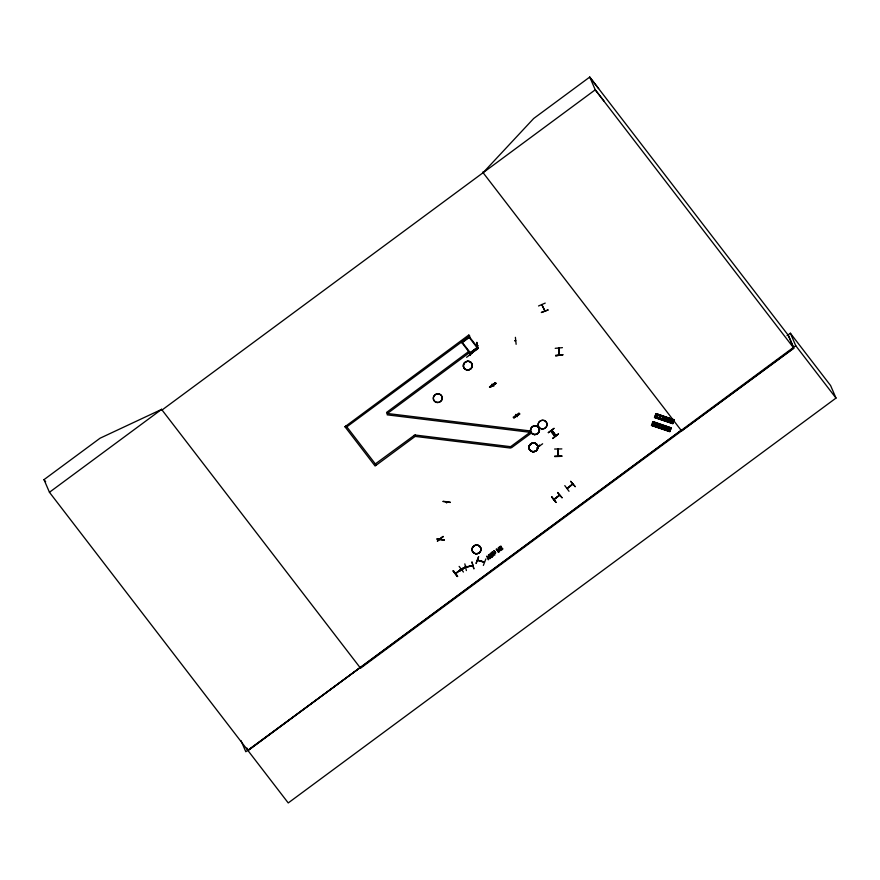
<?xml version="1.0" encoding="UTF-8"?>
<svg xmlns="http://www.w3.org/2000/svg" width="880" height="880" viewBox="0 0 880 880"><rect width="100%" height="100%" fill="white"/><g stroke="black" fill="none" stroke-linecap="round" stroke-linejoin="round"><path stroke-width="1.32" d="M491.293 553.025L491.579 553.806M440.528 539.374L440.858 538.604M446.633 502.59L446.435 501.996M544.808 310.629L541.838 304.755M461.164 569.217L455.378 573.452L456.027 573.012M456.115 573.287L461.219 569.173M554.279 499.103L559.075 495.781M572.759 484.11L566.995 488.268M566.896 488.059L567.204 488.554L572.682 483.923M558.954 348.073L558.954 348.524M437.107 539.099L444.257 539.968L437.085 538.901M559.031 348.755L558.624 347.908M559.009 348.216L558.987 354.772M510.554 446.534L511.456 447.766L530.915 433.378L530.079 432.3L387.189 414.843L387.343 413.325M344.861 426.602L375.1 466.004L415.151 436.403L415.294 434.885M414.249 435.171L415.151 436.403L510.411 448.041L510.62 446.688L530.079 432.3L530.233 430.793M553.487 432.916L553.861 433.411L552.904 433.356M450.23 502.469L443.047 501.523M437.118 539.055L444.257 539.968M446.688 502.898L446.468 502.139M558.14 455.169L558.382 448.998M558.052 455.752L558.195 455.29M651.805 424.556L670.054 431.035L651.673 424.974L651.475 425.502L669.79 431.706L671.286 427.878L652.971 421.663L651.541 425.238M671.033 428.549L652.52 422.84L652.718 422.312M671.132 428.065L652.971 421.685M654.511 417.406L655.974 413.611L674.278 419.881L672.793 423.654L654.478 417.439L672.826 423.577M654.918 416.328L673.244 422.51L654.731 416.801L654.929 416.273M655.721 414.271L674.036 420.464L655.6 414.513M674.113 420.31L655.952 413.688M670.032 431.068L670.23 430.551L651.893 424.413M500.313 548.823L501.039 547.536M469.425 355.223L469.986 355.355M440.748 539.297L440.231 538.978L440.803 539.099M491.832 384.384L492.063 384.67M493.306 385.286L493.856 386.089L493.174 385.616M462.946 568.447L463.166 568.194M463.243 568.447L462.583 568.139M516.791 416.383L517.44 416.658M539.528 445.94L539.484 445.302M491.326 552.871L491.37 553.443M500.984 548.361L500.874 549.032M499.433 547.591L499.312 547.932M652.542 422.796L670.868 428.978M654.555 417.175L672.991 423.137M654.753 416.757L673.244 422.51M654.808 416.537L673.134 422.686M655.963 413.666L674.113 419.936M669.856 431.453L651.552 425.205M672.98 423.192L654.654 417.01M465.663 567.138L472.659 565.818L472.494 565.257M502.513 548.504L502.832 548.933M478.599 556.743L476.08 563.497L478.577 556.809M477.51 559.922L477.675 559.9M478.159 560.032L478.236 560.208M483.593 561.913L478.225 560.428M483.351 565.433L485.903 558.855M494.549 553.421L495 552.486M491.909 553.421L492.129 552.222L491.37 552.981M653.411 425.81L654.698 422.488M656.425 417.747L657.701 414.425M661.386 428.516L662.662 425.194M666.248 421.091L667.535 417.769M667.909 421.641L669.185 418.319M669.768 422.279L671.011 418.891M671 422.697L672.287 419.375M500.368 548.394L500.412 549.329M477.257 345.84L477.983 345.752M515.515 340.45L514.976 341.033L515.647 340.681M469.293 336.721L478.269 348.249L470.492 354.002L461.725 342.441M495.572 553.014L494.34 553.762L494.802 555.159L492.404 551.991L494.098 553.454M502.469 548.394L501.688 549.373L500.808 548.746M544.863 310.871L541.739 304.513M455.378 573.166L455.631 573.694L461.285 569.184M572.198 484.649L567.611 488.257M501.688 547.426L501.292 548.152M470.272 353.562L477.939 347.952M500.907 548.658L501.501 547.745M498.982 547.547L499.257 546.953M651.541 425.172L669.988 431.189M502.337 548.658L501.369 549.329M499.631 547.393L500.665 546.678M491.447 552.838L492.129 552.222M500.621 548.185L501.204 547.151L500.478 546.59M483.109 172.7L533.676 118.492L589.754 77.055L788.249 335.258L793.243 346.863M500.269 548.878L501.05 549.846A1.221 1.177 -23.3 0 0 501.743 549.813L502.612 549.054M468.897 337.029L477.356 347.963M457.545 576.257L453.321 570.812M457.27 576.587L453.024 571.021M457.501 576.411L453.266 570.724L457.589 576.367M551.65 496.925L555.94 502.447M555.929 502.348L551.683 496.782L556.006 502.425M564.795 485.595L569.019 491.293M550.605 431.002L554.884 436.535M550.836 430.826L555.104 436.37M495.385 553.311L494.296 553.663M557.975 449.02L558.173 455.983M499.521 546.81L501.259 546.37M502.403 549.263L501.699 549.714M466.059 566.368L466.488 567.237L466.202 566.742L460.24 570.757L466.07 566.379L460.273 570.79M787.061 335.665L790.372 333.223L830.61 385.572L836 398.079L288.233 802.945L49.445 492.283L44 479.644L100.067 438.207L161.579 409.398L162.052 410.003L595.243 89.815L589.754 77.055M49.445 492.283L161.656 409.332M344.927 426.756L468.831 334.972M469.656 336.05L346.819 426.844M461.648 342.496L469.414 336.71L461.593 342.254M469.733 337.15L461.912 342.848M530.299 430.947L387.409 413.49L386.584 412.412L467.918 352.088M387.409 413.49L468.743 353.166M470.129 353.54L477.807 347.589M414.315 435.325L375.331 463.936M548.328 432.685L554.125 428.296L548.284 432.63M553.388 432.905L552.948 433.257L553.553 432.872M552.816 438.537L558.481 433.994M558.393 433.851L552.607 438.262M557.579 492.558L562.166 497.871L557.645 492.492M463.43 572.044L459.118 566.39M488.268 559.79L486.75 556.171L489.731 557.92L488.906 554.576L491.931 556.941M490.028 553.751L492.151 555.764L490.413 553.465M494.219 550.649L495.506 552.387M496.133 549.241L498.498 551.595L498.333 547.613L500.632 550.649L498.421 548.504L499.004 551.848L498.421 552.277L496.507 548.966M491.986 557.04L488.444 554.917M492.206 555.115L492.481 555.522M493.57 554.103L492.899 554.73L493.856 554.51M491.975 556.336L492.712 556.402L492.316 556.831L492.415 556.017M499.004 551.848L498.421 552.277M490.336 558.261L489.918 558.569C482.119 551.991 494.769 563.673 489.027 555.236M247.94 750.486L681.131 430.309M790.372 333.223L795.751 345.719L247.984 750.596L246.873 748.011M360.074 667.601L245.795 751.729L240.988 740.575M793.903 348.238L681.604 430.914L482.636 172.095M466.587 357.291L472.417 352.946M489.434 387.002L495.286 382.668L489.654 387.299M496.166 383.328L490.116 387.365L496.144 383.262M515.702 414.425L516.021 415.327L515.592 414.766M513.139 417.285L519.013 413.006M519.75 414.007L513.7 418.044L519.728 413.941M443.047 536.47L437.404 541.046L443.036 536.448M443.223 536.69L437.404 541.046M570.713 481.415L575.278 486.75L570.669 481.316M477.653 560.417L484.385 562.287L484.286 561.737M499.818 546.568L500.83 546.238M551.573 430.298L555.907 435.776M551.859 430.067L556.149 435.6M462.033 342.1L470.547 353.023M559.471 495.275L553.718 499.378M554.092 499.686L559.559 495.055M545.226 303.094L538.538 305.976M541.387 312.389L548.24 309.903L541.453 312.532M464.838 563.849L466.378 570.57M492.437 552.662L491.821 553.223M476.806 342.474L477.235 349.503L476.861 342.375M466.444 567.061L471.944 565.774M472.714 565.73L465.586 566.962M515.757 414.557L516.12 414.832M539.33 445.236L539.704 445.511M440.847 539.308L441.001 538.868M515.394 337.326L516.131 344.3M478.005 345.994L477.202 345.906M471.988 562.078L473.902 568.92L471.966 562.078M555.214 348.326L562.43 347.655M555.698 355.795L562.881 354.761L555.687 355.773M554.598 449.042L561.869 448.91M554.719 456.599L561.946 456.302M478.214 348.282L470.481 354.002M415.36 435.05L510.62 446.688M443.135 501.292L450.274 502.216M477.664 560.131L484.484 562.023M655.842 413.798L674.256 419.914M655.6 414.447L673.937 420.662M651.794 424.523L670.131 430.738M469.744 355.179L469.975 355.454M492.118 384.263L492.36 384.45M440.605 539.572L440.22 539.044M465.718 567.38L465.718 566.852M589.908 77.418L598.62 88.583M603.955 100.991L595.243 89.815L793.738 348.029L360.547 668.206L161.579 409.398M795.751 345.719L836 398.079M468.897 335.126L469.722 336.204M467.984 352.242L468.82 353.32M494.274 550.759L495.363 552.178M493.834 550.935L494.846 552.299M492.052 553.586L492.899 554.73M493.097 554.939L493.229 555.962L492.701 555.225M491.535 553.696L492.514 555.016M44 479.644L45.672 481.822M542.641 443.784L536.734 447.975M495.451 552.277L495.649 552.948M539.748 445.72L539.154 445.544M487.388 556.479L488.686 559.482M788.568 335.841L793.364 346.995M665.643 417.065L664.367 420.387M669.251 427.361L667.964 430.694M668.008 426.943L666.721 430.265M666.149 426.316L664.873 429.638M664.499 425.755L663.212 429.077M562.881 354.805L555.621 355.3M558.558 348.062L559.108 354.948M515.548 340.802L515.009 340.516M561.902 455.873L554.664 456.104M558.305 448.855L558.415 455.73M477.323 345.565L477.18 345.664M376.167 465.014L345.994 425.766M477.554 347.325L469.777 353.078L477.576 347.347M532.73 451.726A4.521 4.334 -23.3 0 0 537.614 445.698A4.521 4.334 -23.3 0 0 529.892 444.686A4.543 4.367 -23.3 0 0 532.708 451.715A4.543 4.367 -23.3 0 0 537.614 445.643A4.51 4.334 -23.3 0 0 529.903 444.686A4.521 4.334 -23.3 0 0 532.697 451.649A4.521 4.334 -23.3 0 0 537.581 445.621A4.543 4.367 -23.3 0 0 529.881 444.697A4.51 4.334 -23.3 0 0 532.697 451.638A4.51 4.334 -23.3 0 0 537.57 445.621A4.521 4.334 -23.3 0 0 529.925 444.763A4.521 4.334 -23.3 0 0 532.73 451.726M475.816 553.795A4.521 4.334 -23.3 0 0 480.7 547.767A4.521 4.334 -23.3 0 0 473.011 546.821A4.521 4.334 -23.3 0 0 475.816 553.795M475.783 553.707A4.521 4.334 -23.3 0 0 480.667 547.679A4.521 4.334 -23.3 0 0 472.978 546.744A4.521 4.334 -23.3 0 0 475.783 553.707A4.51 4.334 -23.3 0 0 480.656 547.69A4.51 4.334 -23.3 0 0 472.989 546.755A4.51 4.334 -23.3 0 0 475.794 553.707M467.17 370.007A4.521 4.334 -23.3 0 0 472.054 363.968A4.51 4.334 -23.3 0 0 464.343 362.956A4.521 4.334 -23.3 0 0 467.137 369.919A4.521 4.334 -23.3 0 0 472.021 363.891A4.521 4.334 -23.3 0 0 464.332 362.956A4.521 4.334 -23.3 0 0 467.17 370.007M472.054 363.968A4.521 4.334 -23.3 0 0 464.365 363.033A4.51 4.334 -23.3 0 0 467.137 369.919A4.51 4.334 -23.3 0 0 472.01 363.902M541.915 428.967A4.521 4.334 -23.3 0 0 546.788 422.939A4.521 4.334 -23.3 0 0 539.099 421.993A4.521 4.334 -23.3 0 0 541.915 428.967M541.882 428.879A4.51 4.334 -23.3 0 0 546.744 422.862A4.51 4.334 -23.3 0 0 539.077 421.927A4.51 4.334 -23.3 0 0 541.882 428.879M534.292 434.599A4.521 4.334 -23.3 0 0 539.165 428.571A4.521 4.334 -23.3 0 0 531.487 427.636A4.521 4.334 -23.3 0 0 534.292 434.599M534.259 434.522A4.521 4.334 -23.3 0 0 539.132 428.494A4.521 4.334 -23.3 0 0 531.454 427.559A4.521 4.334 -23.3 0 0 534.259 434.522A4.51 4.334 -23.3 0 0 539.121 428.494A4.51 4.334 -23.3 0 0 531.454 427.559A4.51 4.334 -23.3 0 0 534.259 434.511M437.118 402.534A4.521 4.334 -23.3 0 0 441.991 396.506A4.521 4.334 -23.3 0 0 434.302 395.56A4.521 4.334 -23.3 0 0 437.118 402.534M437.085 402.446A4.51 4.334 -23.3 0 0 441.947 396.429A4.51 4.334 -23.3 0 0 434.28 395.494A4.51 4.334 -23.3 0 0 437.085 402.446"/></g></svg>
